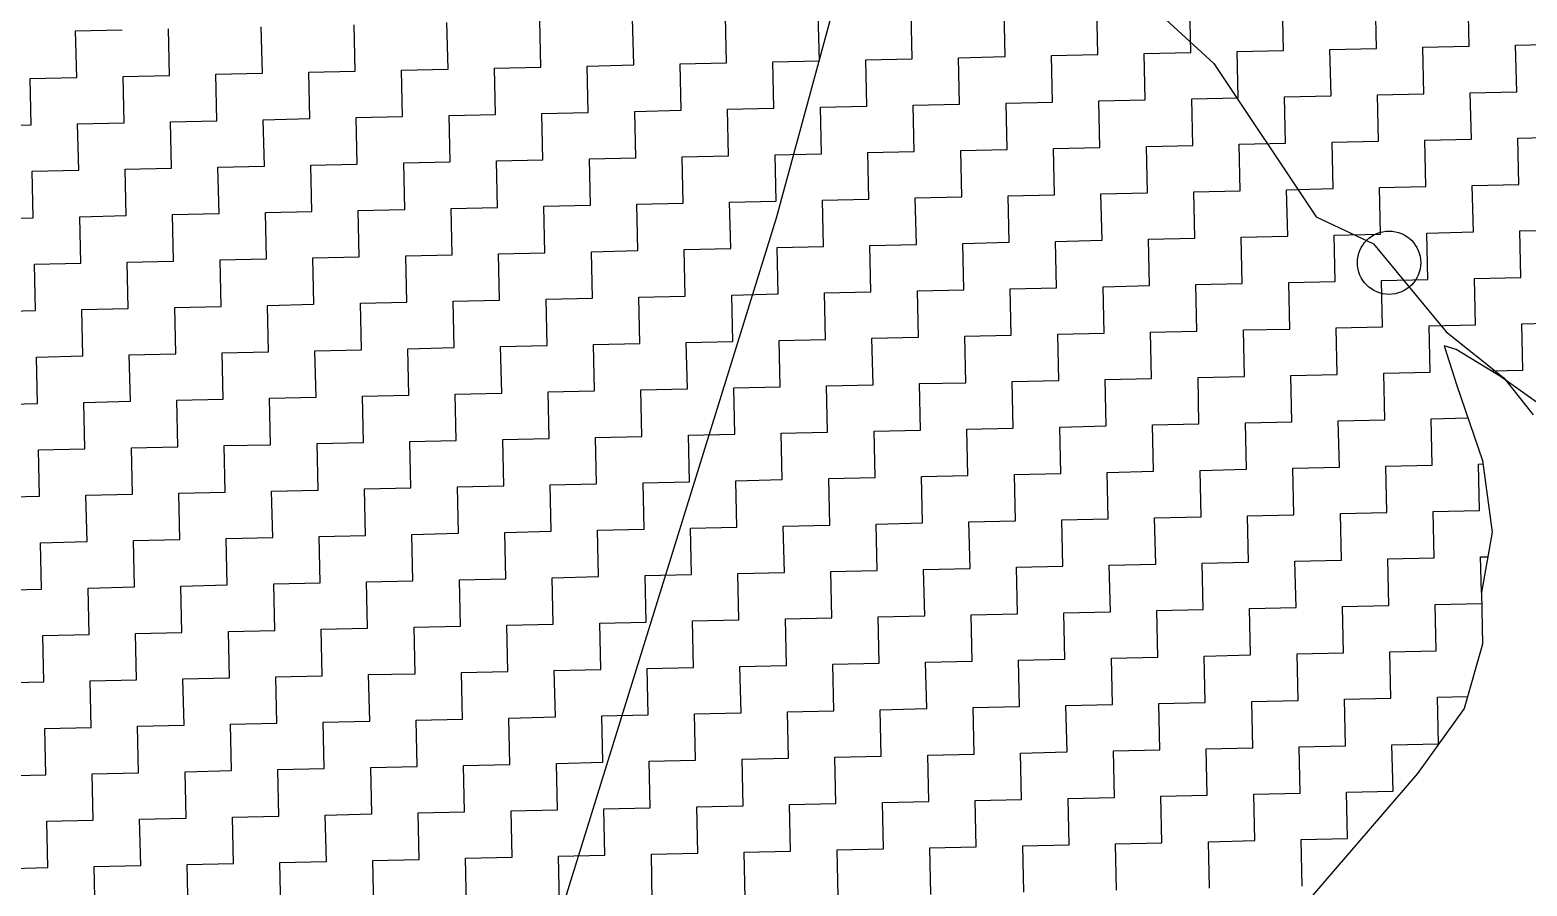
# Model space of a CAD drawing. Header units: metres. Extents: x 281463 to 283423, y 2096851 to 2099007.
# Drawn here: x 281958.3 to 282156.1, y 2097616.5 to 2097729.6 of the extents above; entities that cross this region are included whole.
import ezdxf

# ---------------------------------------------------------------- set-up
doc = ezdxf.new("R2010")
doc.units = ezdxf.units.M
for name, color, linetype in [('LINE_WATER', 4, 'Continuous'), ('POLY_HATCH', 12, 'Continuous'), ('POLY_PARCEL', 6, 'Continuous')]:
    doc.layers.add(name, color=color, linetype=linetype)

msp = doc.modelspace()

# ---------------------------------------------------------------- linework, layer by layer
msp.add_circle((282137.83, 2097698.81), 4.18)
at = {"layer": 'LINE_WATER'}
for p, q in [((282098.75, 2097739.75), (282114.67, 2097725.14)), ((282114.67, 2097725.14), (282128.21, 2097704.87)), ((282128.21, 2097704.87), (282135.77, 2097701.3)), ((282135.77, 2097701.3), (282145.38, 2097689.67)), ((282145.38, 2097689.67), (282153, 2097683.61)), ((282153, 2097683.61), (282156.85, 2097678.71))]:
    msp.add_line(p, q, dxfattribs=at)
at = {"layer": 'POLY_HATCH', "linetype": 'Continuous'}
for p, q in [((282074.83, 2097725.75), (282074.69, 2097731.89)), ((282087.1, 2097726.03), (282086.96, 2097732.16)), ((282099.36, 2097726.3), (282099.23, 2097732.43)), ((282111.63, 2097726.58), (282111.49, 2097732.71)), ((282123.89, 2097726.85), (282123.76, 2097732.98)), ((282136.16, 2097727.12), (282136.02, 2097733.26)), ((282148.42, 2097727.4), (282148.29, 2097733.53)), ((281988.98, 2097723.83), (281988.84, 2097729.97)), ((282001.24, 2097724.11), (282001.1, 2097730.24)), ((282013.51, 2097724.38), (282013.37, 2097730.52)), ((282025.77, 2097724.66), (282025.63, 2097730.79)), ((282038.04, 2097724.93), (282037.9, 2097731.06)), ((282050.3, 2097725.2), (282050.16, 2097731.34)), ((282062.57, 2097725.48), (282062.43, 2097731.61)), ((281964.31, 2097729.42), (281970.44, 2097729.56)), ((281964.45, 2097723.29), (281964.31, 2097729.42)), ((281976.71, 2097723.56), (281976.57, 2097729.69)), ((282080.96, 2097725.89), (282087.1, 2097726.03)), ((282081.1, 2097719.76), (282080.96, 2097725.89)), ((282093.23, 2097726.16), (282099.36, 2097726.3)), ((282093.37, 2097720.03), (282093.23, 2097726.16)), ((282105.49, 2097726.44), (282111.63, 2097726.58)), ((282105.63, 2097720.31), (282105.49, 2097726.44)), ((282117.76, 2097726.71), (282123.89, 2097726.85)), ((282117.9, 2097720.58), (282117.76, 2097726.71)), ((282130.02, 2097726.99), (282136.16, 2097727.12)), ((282130.16, 2097720.85), (282130.02, 2097726.99)), ((282142.29, 2097727.26), (282148.42, 2097727.4)), ((282142.43, 2097721.13), (282142.29, 2097727.26)), ((282154.55, 2097727.53), (282160.69, 2097727.67)), ((282154.69, 2097721.4), (282154.55, 2097727.53)), ((281982.84, 2097723.7), (281988.98, 2097723.83)), ((281995.11, 2097723.97), (282001.24, 2097724.11)), ((281995.25, 2097717.84), (281995.11, 2097723.97)), ((282007.37, 2097724.25), (282013.51, 2097724.38)), ((282007.51, 2097718.11), (282007.37, 2097724.25)), ((282019.64, 2097724.52), (282025.77, 2097724.66)), ((282019.78, 2097718.39), (282019.64, 2097724.52)), ((282031.9, 2097724.79), (282038.04, 2097724.93)), ((282032.04, 2097718.66), (282031.9, 2097724.79)), ((282044.17, 2097725.07), (282050.3, 2097725.2)), ((282044.31, 2097718.94), (282044.17, 2097725.07)), ((282056.43, 2097725.34), (282062.57, 2097725.48)), ((282056.57, 2097719.21), (282056.43, 2097725.34)), ((282068.7, 2097725.62), (282074.83, 2097725.75)), ((282068.84, 2097719.48), (282068.7, 2097725.62)), ((281958.31, 2097723.15), (281964.45, 2097723.29)), ((281958.45, 2097717.02), (281958.31, 2097723.15)), ((281970.58, 2097723.42), (281976.71, 2097723.56)), ((281970.72, 2097717.29), (281970.58, 2097723.42)), ((281982.98, 2097717.57), (281982.84, 2097723.7)), ((282087.23, 2097719.89), (282093.37, 2097720.03)), ((282087.37, 2097713.76), (282087.23, 2097719.89)), ((282099.5, 2097720.17), (282105.63, 2097720.31)), ((282099.64, 2097714.04), (282099.5, 2097720.17)), ((282111.76, 2097720.44), (282117.9, 2097720.58)), ((282111.9, 2097714.31), (282111.76, 2097720.44)), ((282124.03, 2097720.72), (282130.16, 2097720.85)), ((282124.17, 2097714.58), (282124.03, 2097720.72)), ((282136.29, 2097720.99), (282142.43, 2097721.13)), ((282136.43, 2097714.86), (282136.29, 2097720.99)), ((282148.56, 2097721.27), (282154.69, 2097721.4)), ((282148.7, 2097715.13), (282148.56, 2097721.27)), ((282001.38, 2097717.98), (282007.51, 2097718.11)), ((282001.52, 2097711.84), (282001.38, 2097717.98)), ((282013.64, 2097718.25), (282019.78, 2097718.39)), ((282013.78, 2097712.12), (282013.64, 2097718.25)), ((282025.91, 2097718.52), (282032.04, 2097718.66)), ((282026.05, 2097712.39), (282025.91, 2097718.52)), ((282038.17, 2097718.8), (282044.31, 2097718.94)), ((282038.31, 2097712.67), (282038.17, 2097718.8)), ((282050.44, 2097719.07), (282056.57, 2097719.21)), ((282050.58, 2097712.94), (282050.44, 2097719.07)), ((282062.7, 2097719.35), (282068.84, 2097719.48)), ((282062.84, 2097713.21), (282062.7, 2097719.35)), ((282074.97, 2097719.62), (282081.1, 2097719.76)), ((282075.11, 2097713.49), (282074.97, 2097719.62)), ((281952.32, 2097716.88), (281958.45, 2097717.02)), ((281964.58, 2097717.15), (281970.72, 2097717.29)), ((281964.72, 2097711.02), (281964.58, 2097717.15)), ((281976.85, 2097717.43), (281982.98, 2097717.57)), ((281976.99, 2097711.3), (281976.85, 2097717.43)), ((281989.11, 2097717.7), (281995.25, 2097717.84)), ((281989.25, 2097711.57), (281989.11, 2097717.7)), ((282093.5, 2097713.9), (282099.64, 2097714.04)), ((282105.77, 2097714.17), (282111.9, 2097714.31)), ((282105.91, 2097708.04), (282105.77, 2097714.17)), ((282118.03, 2097714.45), (282124.17, 2097714.58)), ((282118.17, 2097708.31), (282118.03, 2097714.45)), ((282130.3, 2097714.72), (282136.43, 2097714.86)), ((282130.44, 2097708.59), (282130.3, 2097714.72)), ((282142.56, 2097715), (282148.7, 2097715.13)), ((282142.7, 2097708.86), (282142.56, 2097715)), ((282154.83, 2097715.27), (282160.96, 2097715.41)), ((282154.97, 2097709.14), (282154.83, 2097715.27)), ((282007.65, 2097711.98), (282013.78, 2097712.12)), ((282007.79, 2097705.85), (282007.65, 2097711.98)), ((282019.91, 2097712.25), (282026.05, 2097712.39)), ((282020.05, 2097706.12), (282019.91, 2097712.25)), ((282032.18, 2097712.53), (282038.31, 2097712.67)), ((282032.32, 2097706.4), (282032.18, 2097712.53)), ((282044.44, 2097712.8), (282050.58, 2097712.94)), ((282044.58, 2097706.67), (282044.44, 2097712.8)), ((282056.71, 2097713.08), (282062.84, 2097713.21)), ((282056.85, 2097706.94), (282056.71, 2097713.08)), ((282068.97, 2097713.35), (282075.11, 2097713.49)), ((282069.11, 2097707.22), (282068.97, 2097713.35)), ((282081.24, 2097713.63), (282087.37, 2097713.76)), ((282081.38, 2097707.49), (282081.24, 2097713.63)), ((282093.64, 2097707.77), (282093.5, 2097713.9)), ((281958.59, 2097710.88), (281964.72, 2097711.02)), ((281958.72, 2097704.75), (281958.59, 2097710.88)), ((281970.85, 2097711.16), (281976.99, 2097711.3)), ((281970.99, 2097705.03), (281970.85, 2097711.16)), ((281983.12, 2097711.43), (281989.25, 2097711.57)), ((281983.26, 2097705.3), (281983.12, 2097711.43)), ((281995.38, 2097711.71), (282001.52, 2097711.84)), ((281995.52, 2097705.57), (281995.38, 2097711.71)), ((282099.77, 2097707.9), (282105.91, 2097708.04)), ((282112.04, 2097708.18), (282118.17, 2097708.31)), ((282112.18, 2097702.05), (282112.04, 2097708.18)), ((282124.3, 2097708.45), (282130.44, 2097708.59)), ((282124.44, 2097702.32), (282124.3, 2097708.45)), ((282136.57, 2097708.73), (282142.7, 2097708.86)), ((282136.71, 2097702.59), (282136.57, 2097708.73)), ((282148.83, 2097709), (282154.97, 2097709.14)), ((282148.97, 2097702.87), (282148.83, 2097709)), ((282013.92, 2097705.99), (282020.05, 2097706.12)), ((282026.18, 2097706.26), (282032.32, 2097706.4)), ((282026.32, 2097700.13), (282026.18, 2097706.26)), ((282038.45, 2097706.53), (282044.58, 2097706.67)), ((282038.58, 2097700.4), (282038.45, 2097706.53)), ((282050.71, 2097706.81), (282056.85, 2097706.94)), ((282050.85, 2097700.67), (282050.71, 2097706.81)), ((282062.98, 2097707.08), (282069.11, 2097707.22)), ((282063.11, 2097700.95), (282062.98, 2097707.08)), ((282075.24, 2097707.36), (282081.38, 2097707.49)), ((282075.38, 2097701.22), (282075.24, 2097707.36)), ((282087.51, 2097707.63), (282093.64, 2097707.77)), ((282087.65, 2097701.5), (282087.51, 2097707.63)), ((282099.91, 2097701.77), (282099.77, 2097707.9)), ((281952.59, 2097704.61), (281958.72, 2097704.75)), ((281964.86, 2097704.89), (281970.99, 2097705.03)), ((281964.99, 2097698.76), (281964.86, 2097704.89)), ((281977.12, 2097705.16), (281983.26, 2097705.3)), ((281977.26, 2097699.03), (281977.12, 2097705.16)), ((281989.39, 2097705.44), (281995.52, 2097705.57)), ((281989.52, 2097699.3), (281989.39, 2097705.44)), ((282001.65, 2097705.71), (282007.79, 2097705.85)), ((282001.79, 2097699.58), (282001.65, 2097705.71)), ((282014.05, 2097699.85), (282013.92, 2097705.99)), ((282118.31, 2097702.18), (282124.44, 2097702.32)), ((282118.44, 2097696.05), (282118.31, 2097702.18)), ((282130.57, 2097702.46), (282136.71, 2097702.59)), ((282130.71, 2097696.32), (282130.57, 2097702.46)), ((282142.84, 2097702.73), (282148.97, 2097702.87)), ((282142.97, 2097696.6), (282142.84, 2097702.73)), ((282155.1, 2097703), (282161.24, 2097703.14)), ((282155.24, 2097696.87), (282155.1, 2097703)), ((282020.19, 2097699.99), (282026.32, 2097700.13)), ((282032.45, 2097700.26), (282038.58, 2097700.4)), ((282032.59, 2097694.13), (282032.45, 2097700.26)), ((282044.72, 2097700.54), (282050.85, 2097700.67)), ((282044.85, 2097694.41), (282044.72, 2097700.54)), ((282056.98, 2097700.81), (282063.11, 2097700.95)), ((282057.12, 2097694.68), (282056.98, 2097700.81)), ((282069.25, 2097701.09), (282075.38, 2097701.22)), ((282069.38, 2097694.95), (282069.25, 2097701.09)), ((282081.51, 2097701.36), (282087.65, 2097701.5)), ((282081.65, 2097695.23), (282081.51, 2097701.36)), ((282093.78, 2097701.63), (282099.91, 2097701.77)), ((282093.91, 2097695.5), (282093.78, 2097701.63)), ((282106.04, 2097701.91), (282112.18, 2097702.05)), ((282106.18, 2097695.78), (282106.04, 2097701.91)), ((281958.86, 2097698.62), (281964.99, 2097698.76)), ((281959, 2097692.49), (281958.86, 2097698.62)), ((281971.13, 2097698.89), (281977.26, 2097699.03)), ((281971.26, 2097692.76), (281971.13, 2097698.89)), ((281983.39, 2097699.17), (281989.52, 2097699.3)), ((281983.53, 2097693.03), (281983.39, 2097699.17)), ((281995.66, 2097699.44), (282001.79, 2097699.58)), ((281995.79, 2097693.31), (281995.66, 2097699.44)), ((282007.92, 2097699.72), (282014.05, 2097699.85)), ((282008.06, 2097693.58), (282007.92, 2097699.72)), ((282020.32, 2097693.86), (282020.19, 2097699.99)), ((282124.58, 2097696.19), (282130.71, 2097696.32)), ((282124.71, 2097690.05), (282124.58, 2097696.19)), ((282136.84, 2097696.46), (282142.97, 2097696.6)), ((282136.98, 2097690.33), (282136.84, 2097696.46)), ((282149.11, 2097696.73), (282155.24, 2097696.87)), ((282149.24, 2097690.6), (282149.11, 2097696.73)), ((282038.72, 2097694.27), (282044.85, 2097694.41)), ((282038.86, 2097688.14), (282038.72, 2097694.27)), ((282050.99, 2097694.54), (282057.12, 2097694.68)), ((282051.12, 2097688.41), (282050.99, 2097694.54)), ((282063.25, 2097694.82), (282069.38, 2097694.95)), ((282063.39, 2097688.68), (282063.25, 2097694.82)), ((282075.52, 2097695.09), (282081.65, 2097695.23)), ((282075.65, 2097688.96), (282075.52, 2097695.09)), ((282087.78, 2097695.36), (282093.91, 2097695.5)), ((282087.92, 2097689.23), (282087.78, 2097695.36)), ((282100.05, 2097695.64), (282106.18, 2097695.78)), ((282100.18, 2097689.51), (282100.05, 2097695.64)), ((282112.31, 2097695.91), (282118.44, 2097696.05)), ((282112.45, 2097689.78), (282112.31, 2097695.91)), ((281952.87, 2097692.35), (281959, 2097692.49)), ((281965.13, 2097692.62), (281971.26, 2097692.76)), ((281965.27, 2097686.49), (281965.13, 2097692.62)), ((281977.4, 2097692.9), (281983.53, 2097693.03)), ((281977.53, 2097686.77), (281977.4, 2097692.9)), ((281989.66, 2097693.17), (281995.79, 2097693.31)), ((281989.8, 2097687.04), (281989.66, 2097693.17)), ((282001.93, 2097693.45), (282008.06, 2097693.58)), ((282002.06, 2097687.31), (282001.93, 2097693.45)), ((282014.19, 2097693.72), (282020.32, 2097693.86)), ((282014.33, 2097687.59), (282014.19, 2097693.72)), ((282026.46, 2097693.99), (282032.59, 2097694.13)), ((282026.59, 2097687.86), (282026.46, 2097693.99)), ((282130.85, 2097690.19), (282136.98, 2097690.33)), ((282143.11, 2097690.47), (282149.24, 2097690.6)), ((282143.25, 2097684.33), (282143.11, 2097690.47)), ((282155.38, 2097690.74), (282161.51, 2097690.88)), ((282155.51, 2097684.61), (282155.38, 2097690.74)), ((282044.99, 2097688.27), (282051.12, 2097688.41)), ((282045.13, 2097682.14), (282044.99, 2097688.27)), ((282057.26, 2097688.55), (282063.39, 2097688.68)), ((282057.39, 2097682.41), (282057.26, 2097688.55)), ((282069.52, 2097688.82), (282075.65, 2097688.96)), ((282069.66, 2097682.69), (282069.52, 2097688.82)), ((282081.79, 2097689.09), (282087.92, 2097689.23)), ((282081.92, 2097682.96), (282081.79, 2097689.09)), ((282094.05, 2097689.37), (282100.18, 2097689.51)), ((282094.19, 2097683.24), (282094.05, 2097689.37)), ((282106.32, 2097689.64), (282112.45, 2097689.78)), ((282106.45, 2097683.51), (282106.32, 2097689.64)), ((282118.58, 2097689.92), (282124.71, 2097690.05)), ((282118.72, 2097683.78), (282118.58, 2097689.92)), ((282130.98, 2097684.06), (282130.85, 2097690.19)), ((281959.14, 2097686.35), (281965.27, 2097686.49)), ((281959.27, 2097680.22), (281959.14, 2097686.35)), ((281971.4, 2097686.63), (281977.53, 2097686.77)), ((281971.54, 2097680.5), (281971.4, 2097686.63)), ((281983.67, 2097686.9), (281989.8, 2097687.04)), ((281983.8, 2097680.77), (281983.67, 2097686.9)), ((281995.93, 2097687.18), (282002.06, 2097687.31)), ((281996.07, 2097681.04), (281995.93, 2097687.18)), ((282008.2, 2097687.45), (282014.33, 2097687.59)), ((282008.33, 2097681.32), (282008.2, 2097687.45)), ((282020.46, 2097687.72), (282026.59, 2097687.86)), ((282020.6, 2097681.59), (282020.46, 2097687.72)), ((282032.73, 2097688), (282038.86, 2097688.14)), ((282032.86, 2097681.87), (282032.73, 2097688)), ((282137.12, 2097684.2), (282143.25, 2097684.33)), ((282151.35, 2097684.51), (282155.51, 2097684.61)), ((282051.26, 2097682.28), (282057.39, 2097682.41)), ((282063.53, 2097682.55), (282069.66, 2097682.69)), ((282063.66, 2097676.42), (282063.53, 2097682.55)), ((282075.79, 2097682.83), (282081.92, 2097682.96)), ((282075.93, 2097676.69), (282075.79, 2097682.83)), ((282088.06, 2097683.1), (282094.19, 2097683.24)), ((282088.19, 2097676.97), (282088.06, 2097683.1)), ((282100.32, 2097683.37), (282106.45, 2097683.51)), ((282100.46, 2097677.24), (282100.32, 2097683.37)), ((282112.59, 2097683.65), (282118.72, 2097683.78)), ((282112.72, 2097677.52), (282112.59, 2097683.65)), ((282124.85, 2097683.92), (282130.98, 2097684.06)), ((282124.99, 2097677.79), (282124.85, 2097683.92)), ((282137.25, 2097678.06), (282137.12, 2097684.2)), ((281965.41, 2097680.36), (281971.54, 2097680.5)), ((281965.54, 2097674.23), (281965.41, 2097680.36)), ((281977.67, 2097680.63), (281983.8, 2097680.77)), ((281977.81, 2097674.5), (281977.67, 2097680.63)), ((281989.94, 2097680.91), (281996.07, 2097681.04)), ((281990.07, 2097674.77), (281989.94, 2097680.91)), ((282002.2, 2097681.18), (282008.33, 2097681.32)), ((282002.34, 2097675.05), (282002.2, 2097681.18)), ((282014.47, 2097681.46), (282020.6, 2097681.59)), ((282014.6, 2097675.32), (282014.47, 2097681.46)), ((282026.73, 2097681.73), (282032.86, 2097681.87)), ((282026.87, 2097675.6), (282026.73, 2097681.73)), ((282039, 2097682), (282045.13, 2097682.14)), ((282039.13, 2097675.87), (282039, 2097682)), ((282051.4, 2097676.14), (282051.26, 2097682.28)), ((281953.14, 2097680.08), (281959.27, 2097680.22)), ((282057.53, 2097676.28), (282063.66, 2097676.42)), ((282069.8, 2097676.56), (282075.93, 2097676.69)), ((282069.93, 2097670.42), (282069.8, 2097676.56)), ((282082.06, 2097676.83), (282088.19, 2097676.97)), ((282082.2, 2097670.7), (282082.06, 2097676.83)), ((282094.33, 2097677.1), (282100.46, 2097677.24)), ((282094.46, 2097670.97), (282094.33, 2097677.1)), ((282106.59, 2097677.38), (282112.72, 2097677.52)), ((282106.73, 2097671.25), (282106.59, 2097677.38)), ((282118.86, 2097677.65), (282124.99, 2097677.79)), ((282118.99, 2097671.52), (282118.86, 2097677.65)), ((282131.12, 2097677.93), (282137.25, 2097678.06)), ((282131.26, 2097671.79), (282131.12, 2097677.93)), ((282143.39, 2097678.2), (282148.25, 2097678.31)), ((282143.52, 2097672.07), (282143.39, 2097678.2)), ((281971.68, 2097674.36), (281977.81, 2097674.5)), ((281983.94, 2097674.64), (281990.07, 2097674.77)), ((281984.08, 2097668.5), (281983.94, 2097674.64)), ((281996.21, 2097674.91), (282002.34, 2097675.05)), ((281996.34, 2097668.78), (281996.21, 2097674.91)), ((282008.47, 2097675.19), (282014.6, 2097675.32)), ((282008.61, 2097669.05), (282008.47, 2097675.19)), ((282020.74, 2097675.46), (282026.87, 2097675.6)), ((282020.87, 2097669.33), (282020.74, 2097675.46)), ((282033, 2097675.73), (282039.13, 2097675.87)), ((282033.14, 2097669.6), (282033, 2097675.73)), ((282045.27, 2097676.01), (282051.4, 2097676.14)), ((282045.4, 2097669.88), (282045.27, 2097676.01)), ((282057.67, 2097670.15), (282057.53, 2097676.28)), ((281959.41, 2097674.09), (281965.54, 2097674.23)), ((281959.55, 2097667.96), (281959.41, 2097674.09)), ((281971.81, 2097668.23), (281971.68, 2097674.36)), ((282076.07, 2097670.56), (282082.2, 2097670.7)), ((282076.2, 2097664.43), (282076.07, 2097670.56)), ((282088.33, 2097670.83), (282094.46, 2097670.97)), ((282088.47, 2097664.7), (282088.33, 2097670.83)), ((282100.6, 2097671.11), (282106.73, 2097671.25)), ((282100.73, 2097664.98), (282100.6, 2097671.11)), ((282112.86, 2097671.38), (282118.99, 2097671.52)), ((282113, 2097665.25), (282112.86, 2097671.38)), ((282125.13, 2097671.66), (282131.26, 2097671.79)), ((282125.26, 2097665.52), (282125.13, 2097671.66)), ((282137.39, 2097671.93), (282143.52, 2097672.07)), ((282137.53, 2097665.8), (282137.39, 2097671.93)), ((282149.66, 2097672.2), (282150.23, 2097672.22)), ((282149.79, 2097666.07), (282149.66, 2097672.2)), ((281977.94, 2097668.37), (281984.08, 2097668.5)), ((281990.21, 2097668.64), (281996.34, 2097668.78)), ((281990.35, 2097662.51), (281990.21, 2097668.64)), ((282002.47, 2097668.92), (282008.61, 2097669.05)), ((282002.61, 2097662.78), (282002.47, 2097668.92)), ((282014.74, 2097669.19), (282020.87, 2097669.33)), ((282014.88, 2097663.06), (282014.74, 2097669.19)), ((282027, 2097669.46), (282033.14, 2097669.6)), ((282027.14, 2097663.33), (282027, 2097669.46)), ((282039.27, 2097669.74), (282045.4, 2097669.88)), ((282039.41, 2097663.61), (282039.27, 2097669.74)), ((282051.54, 2097670.01), (282057.67, 2097670.15)), ((282051.67, 2097663.88), (282051.54, 2097670.01)), ((282063.8, 2097670.29), (282069.93, 2097670.42)), ((282063.94, 2097664.15), (282063.8, 2097670.29)), ((281953.41, 2097667.82), (281959.55, 2097667.96)), ((281965.68, 2097668.09), (281971.81, 2097668.23)), ((281965.82, 2097661.96), (281965.68, 2097668.09)), ((281978.08, 2097662.24), (281977.94, 2097668.37)), ((282082.33, 2097664.56), (282088.47, 2097664.7)), ((282082.47, 2097658.43), (282082.33, 2097664.56)), ((282094.6, 2097664.84), (282100.73, 2097664.98)), ((282094.74, 2097658.71), (282094.6, 2097664.84)), ((282106.86, 2097665.11), (282113, 2097665.25)), ((282107, 2097658.98), (282106.86, 2097665.11)), ((282119.13, 2097665.39), (282125.26, 2097665.52)), ((282119.27, 2097659.25), (282119.13, 2097665.39)), ((282131.4, 2097665.66), (282137.53, 2097665.8)), ((282131.53, 2097659.53), (282131.4, 2097665.66)), ((282143.66, 2097665.94), (282149.79, 2097666.07)), ((282143.8, 2097659.8), (282143.66, 2097665.94)), ((281996.48, 2097662.65), (282002.61, 2097662.78)), ((281996.62, 2097656.51), (281996.48, 2097662.65)), ((282008.74, 2097662.92), (282014.88, 2097663.06)), ((282008.88, 2097656.79), (282008.74, 2097662.92)), ((282021.01, 2097663.19), (282027.14, 2097663.33)), ((282021.15, 2097657.06), (282021.01, 2097663.19)), ((282033.27, 2097663.47), (282039.41, 2097663.61)), ((282033.41, 2097657.34), (282033.27, 2097663.47)), ((282045.54, 2097663.74), (282051.67, 2097663.88)), ((282045.68, 2097657.61), (282045.54, 2097663.74)), ((282057.8, 2097664.02), (282063.94, 2097664.15)), ((282057.94, 2097657.88), (282057.8, 2097664.02)), ((282070.07, 2097664.29), (282076.2, 2097664.43)), ((282070.21, 2097658.16), (282070.07, 2097664.29)), ((281959.68, 2097661.82), (281965.82, 2097661.96)), ((281959.82, 2097655.69), (281959.68, 2097661.82)), ((281971.95, 2097662.1), (281978.08, 2097662.24)), ((281972.09, 2097655.97), (281971.95, 2097662.1)), ((281984.21, 2097662.37), (281990.35, 2097662.51)), ((281984.35, 2097656.24), (281984.21, 2097662.37)), ((282088.6, 2097658.57), (282094.74, 2097658.71)), ((282088.74, 2097652.44), (282088.6, 2097658.57)), ((282100.87, 2097658.84), (282107, 2097658.98)), ((282101.01, 2097652.71), (282100.87, 2097658.84)), ((282113.13, 2097659.12), (282119.27, 2097659.25)), ((282113.27, 2097652.98), (282113.13, 2097659.12)), ((282125.4, 2097659.39), (282131.53, 2097659.53)), ((282125.54, 2097653.26), (282125.4, 2097659.39)), ((282137.66, 2097659.67), (282143.8, 2097659.8)), ((282137.8, 2097653.53), (282137.66, 2097659.67)), ((282149.93, 2097659.94), (282150.87, 2097659.96)), ((282150.03, 2097655.26), (282149.93, 2097659.94)), ((282002.75, 2097656.65), (282008.88, 2097656.79)), ((282002.89, 2097650.52), (282002.75, 2097656.65)), ((282015.01, 2097656.92), (282021.15, 2097657.06)), ((282015.15, 2097650.79), (282015.01, 2097656.92)), ((282027.28, 2097657.2), (282033.41, 2097657.34)), ((282027.42, 2097651.07), (282027.28, 2097657.2)), ((282039.54, 2097657.47), (282045.68, 2097657.61)), ((282039.68, 2097651.34), (282039.54, 2097657.47)), ((282051.81, 2097657.75), (282057.94, 2097657.88)), ((282051.95, 2097651.61), (282051.81, 2097657.75)), ((282064.07, 2097658.02), (282070.21, 2097658.16)), ((282064.21, 2097651.89), (282064.07, 2097658.02)), ((282076.34, 2097658.3), (282082.47, 2097658.43)), ((282076.48, 2097652.16), (282076.34, 2097658.3)), ((281953.69, 2097655.55), (281959.82, 2097655.69)), ((281965.95, 2097655.83), (281972.09, 2097655.97)), ((281966.09, 2097649.7), (281965.95, 2097655.83)), ((281978.22, 2097656.1), (281984.35, 2097656.24)), ((281978.36, 2097649.97), (281978.22, 2097656.1)), ((281990.48, 2097656.38), (281996.62, 2097656.51)), ((281990.62, 2097650.24), (281990.48, 2097656.38)), ((282094.87, 2097652.57), (282101.01, 2097652.71)), ((282107.14, 2097652.85), (282113.27, 2097652.98)), ((282107.28, 2097646.72), (282107.14, 2097652.85)), ((282119.4, 2097653.12), (282125.54, 2097653.26)), ((282119.54, 2097646.99), (282119.4, 2097653.12)), ((282131.67, 2097653.4), (282137.8, 2097653.53)), ((282131.81, 2097647.26), (282131.67, 2097653.4)), ((282143.93, 2097653.67), (282150.07, 2097653.81)), ((282144.07, 2097647.54), (282143.93, 2097653.67)), ((282009.02, 2097650.66), (282015.15, 2097650.79)), ((282009.16, 2097644.52), (282009.02, 2097650.66)), ((282021.28, 2097650.93), (282027.42, 2097651.07)), ((282021.42, 2097644.8), (282021.28, 2097650.93)), ((282033.55, 2097651.2), (282039.68, 2097651.34)), ((282033.69, 2097645.07), (282033.55, 2097651.2)), ((282045.81, 2097651.48), (282051.95, 2097651.61)), ((282045.95, 2097645.34), (282045.81, 2097651.48)), ((282058.08, 2097651.75), (282064.21, 2097651.89)), ((282058.22, 2097645.62), (282058.08, 2097651.75)), ((282070.34, 2097652.03), (282076.48, 2097652.16)), ((282070.48, 2097645.89), (282070.34, 2097652.03)), ((282082.61, 2097652.3), (282088.74, 2097652.44)), ((282082.75, 2097646.17), (282082.61, 2097652.3)), ((282095.01, 2097646.44), (282094.87, 2097652.57)), ((281959.96, 2097649.56), (281966.09, 2097649.7)), ((281960.1, 2097643.43), (281959.96, 2097649.56)), ((281972.22, 2097649.83), (281978.36, 2097649.97)), ((281972.36, 2097643.7), (281972.22, 2097649.83)), ((281984.49, 2097650.11), (281990.62, 2097650.24)), ((281984.63, 2097643.97), (281984.49, 2097650.11)), ((281996.75, 2097650.38), (282002.89, 2097650.52)), ((281996.89, 2097644.25), (281996.75, 2097650.38)), ((282101.14, 2097646.58), (282107.28, 2097646.72)), ((282113.41, 2097646.85), (282119.54, 2097646.99)), ((282113.55, 2097640.72), (282113.41, 2097646.85)), ((282125.67, 2097647.13), (282131.81, 2097647.26)), ((282125.81, 2097640.99), (282125.67, 2097647.13)), ((282137.94, 2097647.4), (282144.07, 2097647.54)), ((282138.08, 2097641.27), (282137.94, 2097647.4)), ((282015.29, 2097644.66), (282021.42, 2097644.8)), ((282027.55, 2097644.93), (282033.69, 2097645.07)), ((282027.69, 2097638.8), (282027.55, 2097644.93)), ((282039.82, 2097645.21), (282045.95, 2097645.34)), ((282039.96, 2097639.08), (282039.82, 2097645.21)), ((282052.08, 2097645.48), (282058.22, 2097645.62)), ((282052.22, 2097639.35), (282052.08, 2097645.48)), ((282064.35, 2097645.76), (282070.48, 2097645.89)), ((282064.49, 2097639.62), (282064.35, 2097645.76)), ((282076.61, 2097646.03), (282082.75, 2097646.17)), ((282076.75, 2097639.9), (282076.61, 2097646.03)), ((282088.88, 2097646.3), (282095.01, 2097646.44)), ((282089.02, 2097640.17), (282088.88, 2097646.3)), ((282101.28, 2097640.45), (282101.14, 2097646.58)), ((281953.96, 2097643.29), (281960.1, 2097643.43)), ((281966.23, 2097643.56), (281972.36, 2097643.7)), ((281966.36, 2097637.43), (281966.23, 2097643.56)), ((281978.49, 2097643.84), (281984.63, 2097643.97)), ((281978.63, 2097637.71), (281978.49, 2097643.84)), ((281990.76, 2097644.11), (281996.89, 2097644.25)), ((281990.89, 2097637.98), (281990.76, 2097644.11)), ((282003.02, 2097644.39), (282009.16, 2097644.52)), ((282003.16, 2097638.25), (282003.02, 2097644.39)), ((282015.43, 2097638.53), (282015.29, 2097644.66)), ((282119.68, 2097640.86), (282125.81, 2097640.99)), ((282119.82, 2097634.72), (282119.68, 2097640.86)), ((282131.94, 2097641.13), (282138.08, 2097641.27)), ((282132.08, 2097635), (282131.94, 2097641.13)), ((282144.21, 2097641.41), (282148.19, 2097641.49)), ((282144.35, 2097635.27), (282144.21, 2097641.41)), ((282021.56, 2097638.66), (282027.69, 2097638.8)), ((282033.82, 2097638.94), (282039.96, 2097639.08)), ((282033.96, 2097632.81), (282033.82, 2097638.94)), ((282046.09, 2097639.21), (282052.22, 2097639.35)), ((282046.22, 2097633.08), (282046.09, 2097639.21)), ((282058.35, 2097639.49), (282064.49, 2097639.62)), ((282058.49, 2097633.35), (282058.35, 2097639.49)), ((282070.62, 2097639.76), (282076.75, 2097639.9)), ((282070.75, 2097633.63), (282070.62, 2097639.76)), ((282082.88, 2097640.03), (282089.02, 2097640.17)), ((282083.02, 2097633.9), (282082.88, 2097640.03)), ((282095.15, 2097640.31), (282101.28, 2097640.45)), ((282095.29, 2097634.18), (282095.15, 2097640.31)), ((282107.41, 2097640.58), (282113.55, 2097640.72)), ((282107.55, 2097634.45), (282107.41, 2097640.58)), ((281960.23, 2097637.29), (281966.36, 2097637.43)), ((281960.37, 2097631.16), (281960.23, 2097637.29)), ((281972.5, 2097637.57), (281978.63, 2097637.71)), ((281972.63, 2097631.44), (281972.5, 2097637.57)), ((281984.76, 2097637.84), (281990.89, 2097637.98)), ((281984.9, 2097631.71), (281984.76, 2097637.84)), ((281997.03, 2097638.12), (282003.16, 2097638.25)), ((281997.16, 2097631.98), (281997.03, 2097638.12)), ((282009.29, 2097638.39), (282015.43, 2097638.53)), ((282009.43, 2097632.26), (282009.29, 2097638.39)), ((282021.69, 2097632.53), (282021.56, 2097638.66)), ((282125.95, 2097634.86), (282132.08, 2097635)), ((282126.08, 2097628.73), (282125.95, 2097634.86)), ((282138.21, 2097635.14), (282144.35, 2097635.27)), ((282138.35, 2097629), (282138.21, 2097635.14)), ((282040.09, 2097632.94), (282046.22, 2097633.08)), ((282040.23, 2097626.81), (282040.09, 2097632.94)), ((282052.36, 2097633.22), (282058.49, 2097633.35)), ((282052.49, 2097627.08), (282052.36, 2097633.22)), ((282064.62, 2097633.49), (282070.75, 2097633.63)), ((282064.76, 2097627.36), (282064.62, 2097633.49)), ((282076.89, 2097633.77), (282083.02, 2097633.9)), ((282077.02, 2097627.63), (282076.89, 2097633.77)), ((282089.15, 2097634.04), (282095.29, 2097634.18)), ((282089.29, 2097627.91), (282089.15, 2097634.04)), ((282101.42, 2097634.31), (282107.55, 2097634.45)), ((282101.55, 2097628.18), (282101.42, 2097634.31)), ((282113.68, 2097634.59), (282119.82, 2097634.72)), ((282113.82, 2097628.45), (282113.68, 2097634.59)), ((281954.24, 2097631.02), (281960.37, 2097631.16)), ((281966.5, 2097631.3), (281972.63, 2097631.44)), ((281966.64, 2097625.17), (281966.5, 2097631.3)), ((281978.77, 2097631.57), (281984.9, 2097631.71)), ((281978.9, 2097625.44), (281978.77, 2097631.57)), ((281991.03, 2097631.85), (281997.16, 2097631.98)), ((281991.17, 2097625.71), (281991.03, 2097631.85)), ((282003.3, 2097632.12), (282009.43, 2097632.26)), ((282003.43, 2097625.99), (282003.3, 2097632.12)), ((282015.56, 2097632.39), (282021.69, 2097632.53)), ((282015.7, 2097626.26), (282015.56, 2097632.39)), ((282027.83, 2097632.67), (282033.96, 2097632.81)), ((282027.96, 2097626.54), (282027.83, 2097632.67)), ((282132.22, 2097628.87), (282138.35, 2097629)), ((282046.36, 2097626.95), (282052.49, 2097627.08)), ((282046.5, 2097620.81), (282046.36, 2097626.95)), ((282058.63, 2097627.22), (282064.76, 2097627.36)), ((282058.76, 2097621.09), (282058.63, 2097627.22)), ((282070.89, 2097627.5), (282077.02, 2097627.63)), ((282071.03, 2097621.36), (282070.89, 2097627.5)), ((282083.16, 2097627.77), (282089.29, 2097627.91)), ((282083.29, 2097621.64), (282083.16, 2097627.77)), ((282095.42, 2097628.04), (282101.55, 2097628.18)), ((282095.56, 2097621.91), (282095.42, 2097628.04)), ((282107.69, 2097628.32), (282113.82, 2097628.45)), ((282107.82, 2097622.19), (282107.69, 2097628.32)), ((282119.95, 2097628.59), (282126.08, 2097628.73)), ((282120.09, 2097622.46), (282119.95, 2097628.59)), ((282132.35, 2097622.73), (282132.22, 2097628.87)), ((281960.51, 2097625.03), (281966.64, 2097625.17)), ((281960.64, 2097618.9), (281960.51, 2097625.03)), ((281972.77, 2097625.3), (281978.9, 2097625.44)), ((281972.91, 2097619.17), (281972.77, 2097625.3)), ((281985.04, 2097625.58), (281991.17, 2097625.71)), ((281985.17, 2097619.44), (281985.04, 2097625.58)), ((281997.3, 2097625.85), (282003.43, 2097625.99)), ((281997.44, 2097619.72), (281997.3, 2097625.85)), ((282009.57, 2097626.13), (282015.7, 2097626.26)), ((282009.7, 2097619.99), (282009.57, 2097626.13)), ((282021.83, 2097626.4), (282027.96, 2097626.54)), ((282021.97, 2097620.27), (282021.83, 2097626.4)), ((282034.1, 2097626.67), (282040.23, 2097626.81)), ((282034.23, 2097620.54), (282034.1, 2097626.67)), ((282052.63, 2097620.95), (282058.76, 2097621.09)), ((282064.9, 2097621.23), (282071.03, 2097621.36)), ((282065.03, 2097615.09), (282064.9, 2097621.23)), ((282077.16, 2097621.5), (282083.29, 2097621.64)), ((282077.3, 2097615.37), (282077.16, 2097621.5)), ((282089.43, 2097621.77), (282095.56, 2097621.91)), ((282089.56, 2097615.64), (282089.43, 2097621.77)), ((282101.69, 2097622.05), (282107.82, 2097622.19)), ((282101.83, 2097615.92), (282101.69, 2097622.05)), ((282113.96, 2097622.32), (282120.09, 2097622.46)), ((282114.09, 2097616.19), (282113.96, 2097622.32)), ((282126.22, 2097622.6), (282132.35, 2097622.73)), ((282126.36, 2097616.46), (282126.22, 2097622.6)), ((281966.78, 2097619.03), (281972.91, 2097619.17)), ((281966.91, 2097612.9), (281966.78, 2097619.03)), ((281979.04, 2097619.31), (281985.17, 2097619.44)), ((281979.18, 2097613.17), (281979.04, 2097619.31)), ((281991.31, 2097619.58), (281997.44, 2097619.72)), ((281991.44, 2097613.45), (281991.31, 2097619.58)), ((282003.57, 2097619.86), (282009.7, 2097619.99)), ((282003.71, 2097613.72), (282003.57, 2097619.86)), ((282015.84, 2097620.13), (282021.97, 2097620.27)), ((282015.97, 2097614), (282015.84, 2097620.13)), ((282028.1, 2097620.4), (282034.23, 2097620.54)), ((282028.24, 2097614.27), (282028.1, 2097620.4)), ((282040.37, 2097620.68), (282046.5, 2097620.81)), ((282040.5, 2097614.55), (282040.37, 2097620.68)), ((282052.77, 2097614.82), (282052.63, 2097620.95)), ((281954.51, 2097618.76), (281960.64, 2097618.9))]:
    msp.add_line(p, q, dxfattribs=at)
at = {"layer": 'POLY_HATCH'}
for p, q in [((282146.68, 2097687.34), (282145.09, 2097687.83)), ((282145.09, 2097687.83), (282146.79, 2097682.6)), ((282152.56, 2097683.78), (282146.68, 2097687.34)), ((282146.79, 2097682.6), (282150.17, 2097672.66)), ((282158.99, 2097679.18), (282152.56, 2097683.78)), ((282150.17, 2097672.66), (282151.44, 2097663.2)), ((282151.44, 2097663.2), (282150.03, 2097655.26)), ((282150.03, 2097655.26), (282150.19, 2097648.41)), ((282150.19, 2097648.41), (282147.74, 2097639.92)), ((282147.74, 2097639.92), (282141.6, 2097631.35)), ((282141.6, 2097631.35), (282127.72, 2097615.23))]:
    msp.add_line(p, q, dxfattribs=at)
at = {"layer": 'POLY_PARCEL'}
for p, q in [((282075.01, 2097771.42), (282056.84, 2097704.7)), ((282056.84, 2097704.7), (282018.25, 2097580.23))]:
    msp.add_line(p, q, dxfattribs=at)

doc.saveas('drawing.dxf')
